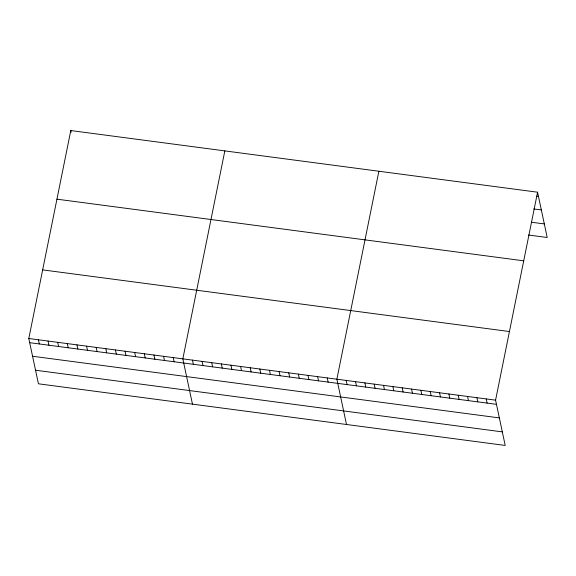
<?xml version="1.0" encoding="UTF-8"?>
<svg xmlns="http://www.w3.org/2000/svg" width="576" height="576" viewBox="0 0 576 576"><rect width="100%" height="100%" fill="white"/><g stroke="black" fill="none" stroke-linecap="round" stroke-linejoin="round"><path stroke-width="0.86" d="M537.574 192.204L495.576 400.162L505.202 445.45L38.426 383.796L28.8 338.508L70.798 130.55L537.574 192.204L547.2 237.492L528.53 235.022M224.834 150.898L182.837 358.855L192.463 404.143M378.871 171.238L336.874 379.202L346.5 424.49M536.767 196.157L538.459 196.38M533.707 208.937L541.346 209.945M531.583 222.242L544.313 223.927M56.938 199.174L523.714 260.827M42.66 269.885L509.436 331.538M28.8 338.508L495.576 400.162M29.686 342.684L496.462 404.338M32.573 356.249L499.342 417.902M35.539 370.231L502.315 431.885M486.238 398.93L487.123 403.106M476.899 397.699L477.792 401.875M467.568 396.461L468.454 400.637M458.23 395.23L459.122 399.406M448.898 393.998L449.784 398.174M439.56 392.76L440.446 396.943M430.222 391.529L431.114 395.705M420.89 390.298L421.776 394.474M411.552 389.066L412.445 393.242M402.221 387.828L403.106 392.011M392.882 386.597L393.768 390.773M383.544 385.366L384.437 389.542M374.213 384.134L375.098 388.31M364.874 382.896L365.767 387.079M355.543 381.665L356.429 385.841M346.205 380.434L347.09 384.61M327.24 377.928L328.133 382.104M317.614 376.654L318.506 380.837M307.987 375.386L308.873 379.562M298.361 374.112L299.246 378.288M288.734 372.845L289.62 377.021M279.108 371.57L279.994 375.746M269.482 370.296L270.367 374.472M259.855 369.029L260.741 373.205M250.229 367.754L251.114 371.93M240.595 366.48L241.488 370.663M230.969 365.213L231.862 369.389M221.342 363.938L222.235 368.114M211.716 362.671L212.602 366.847M202.09 361.397L202.975 365.573M192.463 360.122L193.349 364.306M173.21 357.581L174.096 361.757M163.584 356.314L164.47 360.49M153.95 355.039L154.843 359.215M144.324 353.765L145.217 357.941M134.698 352.498L135.59 356.674M125.071 351.223L125.957 355.399M70.798 130.55L71.158 132.221M115.445 349.956L116.33 354.132M105.818 348.682L106.704 352.858M96.192 347.407L97.078 351.583M86.566 346.14L87.451 350.316M76.939 344.866L77.825 349.042M67.306 343.591L68.198 347.774M57.679 342.324L58.572 346.5M48.053 341.05L48.946 345.226M38.426 339.782L39.312 343.958"/></g></svg>
